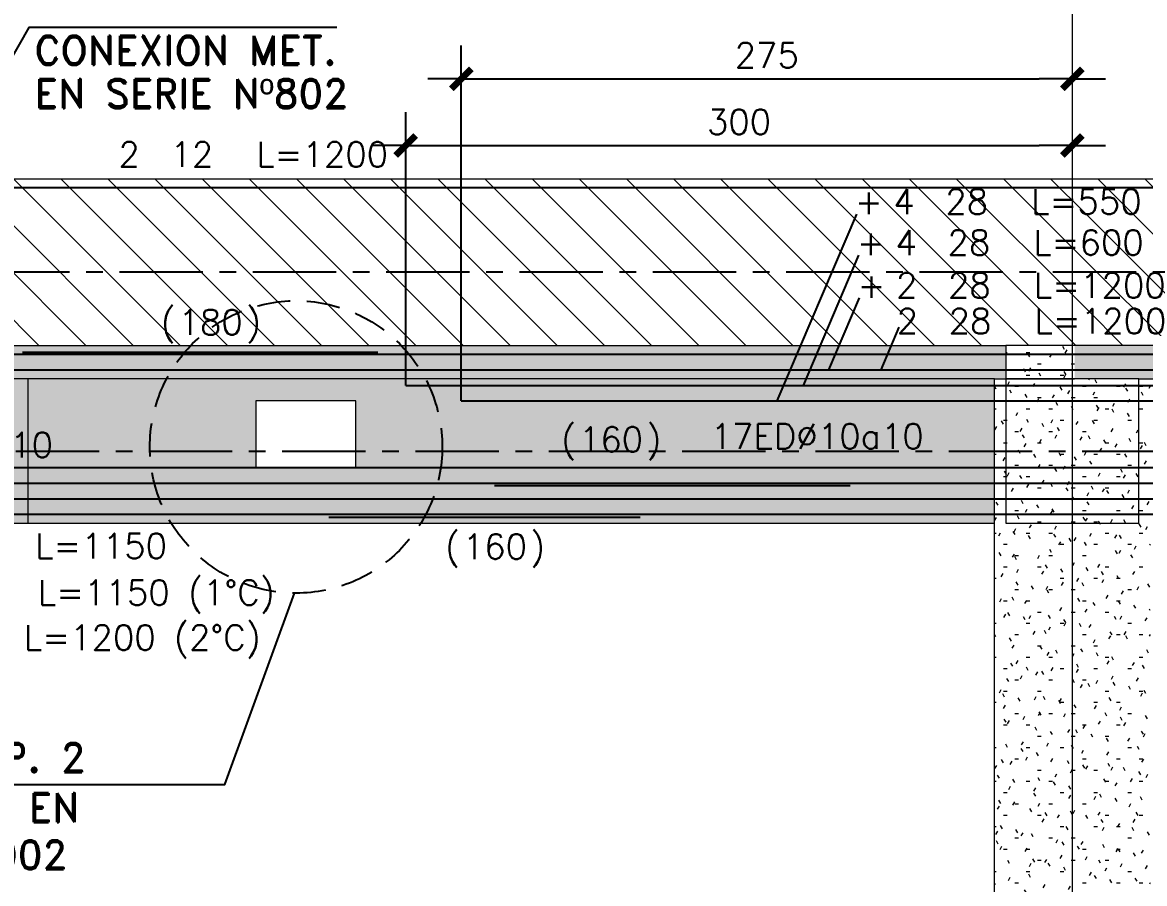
# Model space of a CAD drawing. Extents: x -58 to 5689, y 66 to 4123.
# Drawn here: x 1914 to 2419, y 3173 to 3561 of the extents above; entities that cross this region are included whole.
import ezdxf
from ezdxf.enums import TextEntityAlignment as Align
from ezdxf.xclip import XClip

# ---------------------------------------------------------------- set-up
doc = ezdxf.new("R2010")
doc.units = 0
doc.header["$LTSCALE"] = 30
doc.header["$MEASUREMENT"] = 0
doc.header["$XCLIPFRAME"] = 0
for name, pattern in [("EJE3-3'$0$CENTER", [2, 1.25, -0.25, 0.25, -0.25]), ("EJE3-3'$0$DASHED", [0.75, 0.5, -0.25]), ("EJE3-3'$0$RLE-PROYECCION", [0.71438, 0.47625, -0.23813])]:
    doc.linetypes.add(name, pattern=pattern)
doc.layers.get('0').update_dxf_attribs({"linetype": 'CONTINUOUS'})
for name, color, linetype in [("EJE3-3'$0$CORTES", 5, 'CONTINUOUS'), ("EJE3-3'$0$RLA-CONTORNOS", 3, 'CONTINUOUS'), ("EJE3-3'$0$RLA-FE", 7, 'CONTINUOUS'), ("EJE3-3'$0$RLA-TEXTOS-FE", 9, 'CONTINUOUS')]:
    doc.layers.add(name, color=color, linetype=linetype)
doc.layers.add("EJE3-3'$0$RLA-ACHURADO", color=30, linetype="EJE3-3'$0$RLE-PROYECCION", lineweight=15, transparency=0.7)
doc.layers.add("EJE3-3'$0$RLA-CONTORNO", color=30, linetype='CONTINUOUS', lineweight=15)
doc.layers.add("EJE3-3'$0$RLA-EJES", color=1, linetype='CONTINUOUS', lineweight=9)
doc.styles.add("EJE3-3'$0$RomanD", font='romand.shx', dxfattribs={"height": 31.5})
doc.styles.add("EJE3-3'$0$RomanS", font='romans.shx', dxfattribs={"height": 11.25})
doc.dimstyles.new("EJE3-3'$0$ING50", dxfattribs={"dimscale": 50, "dimtxt": 0.27, "dimasz": 0.3, "dimexe": 0, "dimexo": 0, "dimgap": 0.1, "dimtad": 1, "dimdec": 1, "dimzin": 12, "dimdsep": 46, "dimtxsty": "EJE3-3'$0$RomanS", "dimblk": "EJE3-3'$0$TICK1", "dimblk1": "EJE3-3'$0$TICK1", "dimblk2": "EJE3-3'$0$TICK1", "dimcen": 0.09, "dimclrd": 2, "dimclre": 1, "dimclrt": 3, "dimadec": 0, "dimazin": 0, "dimtfac": 1, "dimtdec": 0, "dimtix": 1, "dimtmove": 2, "dimatfit": 3, "dimldrblk": "EJE3-3'$0$TICK1", "dimfxl": 0, "dimfxlon": 1, "dimtolj": 1, "dimtzin": 0, "dimarcsym": 0})
pattern_1 = [(0, (-1824.927, -1302.188), (20.32, 5.08), [1.676, -13.564, 1.676, -13.564, -81.28]), (0, (-1824.927, -1302.188), (20.32, 5.08), [-30.48, 1.676, -28.804, 1.676, -13.564, -35.56]), (0, (-1824.927, -1302.188), (20.32, 5.08), [-76.2, 1.676, -8.484, 1.676, -23.724]), (120, (-1817.307, -1299.648), (-14.559409, 15.057636), [1.676, -13.564, 1.676, -13.564, -81.28]), (120, (-1817.307, -1299.648), (-14.559409, 15.057636), [-30.48, 1.676, -28.804, 1.676, -13.564, -35.56]), (120, (-1817.307, -1299.648), (-14.559409, 15.057636), [-76.2, 1.676, -8.484, 1.676, -23.724]), (240, (-1814.767, -1289.488), (-5.760591, -20.137636), [1.676, -13.564, 1.676, -13.564, -81.28]), (240, (-1814.767, -1289.488), (-5.760591, -20.137636), [-30.48, 1.676, -28.804, 1.676, -13.564, -35.56]), (240, (-1814.767, -1289.488), (-5.760591, -20.137636), [-76.2, 1.676, -8.484, 1.676, -23.724])]
pattern_2 = [(0, (-1824.926, -1302.188), (20.32, 5.08), [1.676, -13.564, 1.676, -13.564, -81.28]), (0, (-1824.926, -1302.188), (20.32, 5.08), [-30.48, 1.676, -28.804, 1.676, -13.564, -35.56]), (0, (-1824.926, -1302.188), (20.32, 5.08), [-76.2, 1.676, -8.484, 1.676, -23.724]), (120, (-1817.306, -1299.648), (-14.559409, 15.057636), [1.676, -13.564, 1.676, -13.564, -81.28]), (120, (-1817.306, -1299.648), (-14.559409, 15.057636), [-30.48, 1.676, -28.804, 1.676, -13.564, -35.56]), (120, (-1817.306, -1299.648), (-14.559409, 15.057636), [-76.2, 1.676, -8.484, 1.676, -23.724]), (240, (-1814.766, -1289.488), (-5.760591, -20.137636), [1.676, -13.564, 1.676, -13.564, -81.28]), (240, (-1814.766, -1289.488), (-5.760591, -20.137636), [-30.48, 1.676, -28.804, 1.676, -13.564, -35.56]), (240, (-1814.766, -1289.488), (-5.760591, -20.137636), [-76.2, 1.676, -8.484, 1.676, -23.724])]
pattern_3 = [(315, (-1824.927, -1302.188), (10.6066, 10.6066), [])]

# ---------------------------------------------------------------- blocks, each defined once
blk = doc.blocks.new('*U171')
at = {"layer": "EJE3-3'$0$RLA-FE"}
for p, q in [((0, 0), (1068.21, 0)), ((1068.21, 0), (1118.21, 0)), ((1118.21, 0), (1150, 0)), ((1150, 0), (1150, 0))]:
    blk.add_line(p, q, dxfattribs=at)
at = {"layer": "EJE3-3'$0$RLA-FE", "color": 3, "style": "EJE3-3'$0$RomanS", "flags": 8}
for tag, p in [('F=', (390.35, 7.97)), ('NUM', (404.76, 7.97))]:
    blk.add_attdef(tag, text='', height=11.25, dxfattribs=at).set_placement(p, align=Align.RIGHT)
at = {"layer": "EJE3-3'$0$RLA-FE", "color": 3, "style": "EJE3-3'$0$RomanS"}
for tag, p, flags in [('PHI', (408.66, 8.18), 14), ('DIAM', (418.51, 7.97), 12), ('MINUS', (440.53, 7.97), 13), ('MARK', (453.92, 7.97), 13), ('TEXTO_FE1', (472.06, 7.97), 8), ('TEXTO_FE2', (524.74, 7.99), 8), ('TIPO', (573.8, -75.78), 13), ('NVECES', (559.93, -94.72), 13), ('NUMFE', (563.86, -114.48), 13), ('CAPA', (572.06, -133.6), 13), ('DESPLAZA', (278.34, -151.59), 13), ('ESPACIO', (284.39, -169.95), 13), ('CANT', (298.23, -188.75), 13)]:
    blk.add_attdef(tag, p, '', height=11.25, dxfattribs=dict(at, flags=flags))
blk = doc.blocks.new('*U181')
at = {"layer": "EJE3-3'$0$RLA-FE"}
for q in [(0, 0), (1118.21, 0)]:
    blk.add_line((0, 0), q, dxfattribs=at)
at = {"layer": "EJE3-3'$0$RLA-FE", "color": 3, "style": "EJE3-3'$0$RomanS", "flags": 8}
for tag, p in [('F=', (388.66, 9.32)), ('NUM', (403.07, 9.32))]:
    blk.add_attdef(tag, text='', height=11.25, dxfattribs=at).set_placement(p, align=Align.RIGHT)
at = {"layer": "EJE3-3'$0$RLA-FE", "color": 3, "style": "EJE3-3'$0$RomanS"}
for tag, p, flags in [('PHI', (406.97, 9.54), 14), ('DIAM', (416.82, 9.32), 12), ('MINUS', (438.84, 9.32), 13), ('MARK', (452.23, 9.32), 13), ('TEXTO_FE1', (455.53, 9.32), 8), ('TEXTO_FE2', (523.06, 9.34), 8), ('TIPO', (598.8, -75.78), 13), ('NVECES', (584.93, -94.72), 13), ('NUMFE', (588.86, -114.48), 13), ('CAPA', (597.06, -133.6), 13), ('DESPLAZA', (278.34, -151.59), 13), ('ESPACIO', (284.39, -169.95), 13), ('CANT', (298.23, -188.75), 13)]:
    blk.add_attdef(tag, p, '', height=11.25, dxfattribs=dict(at, flags=flags))
blk = doc.blocks.new('*U175')
at = {"layer": "EJE3-3'$0$RLA-FE", "color": 6}
blk.add_line((0, 1), (160, 1), dxfattribs=at)
at = {"layer": "EJE3-3'$0$RLA-FE", "color": 3, "style": "EJE3-3'$0$RomanS", "flags": 8}
for tag, p in [('(', (65.66, 8.8)), (')', (103.99, 8.8)), ('EMP', (84.68, 8.8))]:
    blk.add_attdef(tag, text='', height=11.25, dxfattribs=at).set_placement(p, align=Align.CENTER)
blk = doc.blocks.new('*U182')
at = {"layer": "EJE3-3'$0$RLA-FE"}
blk.add_line((0, 0), (1118.21, 0), dxfattribs=at)
at = {"layer": "EJE3-3'$0$RLA-FE", "color": 3, "style": "EJE3-3'$0$RomanS", "flags": 8}
for tag, p in [('F=', (568.36, 32.39)), ('NUM', (582.77, 32.39))]:
    blk.add_attdef(tag, text='', height=11.25, dxfattribs=at).set_placement(p, align=Align.RIGHT)
at = {"layer": "EJE3-3'$0$RLA-FE", "color": 3, "style": "EJE3-3'$0$RomanS"}
for tag, p, flags in [('PHI', (586.67, 32.6), 14), ('DIAM', (596.52, 32.39), 12), ('MINUS', (618.54, 32.39), 13), ('MARK', (631.93, 32.39), 13), ('TEXTO_FE1', (635.23, 32.39), 8), ('TEXTO_FE2', (702.76, 32.41), 8), ('TIPO', (598.8, -75.78), 13), ('NVECES', (584.93, -94.72), 13), ('NUMFE', (588.86, -114.48), 13), ('CAPA', (597.06, -133.6), 13), ('DESPLAZA', (278.34, -151.59), 13), ('ESPACIO', (284.39, -169.95), 13), ('CANT', (298.23, -188.75), 13)]:
    blk.add_attdef(tag, p, '', height=11.25, dxfattribs=dict(at, flags=flags))
blk = doc.blocks.new('*U183')
at = {"layer": "EJE3-3'$0$RLA-FE"}
for q in [(0, 0), (518.21, 0)]:
    blk.add_line((0, 0), q, dxfattribs=at)
at = {"layer": "EJE3-3'$0$RLA-FE", "color": 3, "style": "EJE3-3'$0$RomanS", "flags": 8}
for tag, p in [('F=', (215.62, 58.65)), ('NUM', (230.03, 58.65))]:
    blk.add_attdef(tag, text='', height=11.25, dxfattribs=at).set_placement(p, align=Align.RIGHT)
at = {"layer": "EJE3-3'$0$RLA-FE", "color": 3, "style": "EJE3-3'$0$RomanS"}
for tag, p, flags in [('PHI', (233.92, 58.86), 14), ('DIAM', (243.78, 58.65), 12), ('MINUS', (265.8, 58.65), 13), ('MARK', (279.19, 58.65), 13), ('TEXTO_FE1', (282.49, 58.65), 8), ('TEXTO_FE2', (350.01, 58.66), 8), ('TIPO', (298.8, -75.78), 13), ('NVECES', (284.93, -94.72), 13), ('NUMFE', (288.86, -114.48), 13), ('CAPA', (297.06, -133.6), 13), ('DESPLAZA', (278.34, -151.59), 13), ('ESPACIO', (284.39, -169.95), 13), ('CANT', (298.23, -188.75), 13)]:
    blk.add_attdef(tag, p, '', height=11.25, dxfattribs=dict(at, flags=flags))
blk = doc.blocks.new("EJE3-3'$0$TICK1")
at = {"color": 2, "const_width": 0.2}
blk.add_lwpolyline([(-0.3, -0.3), (0.3, 0.3)], dxfattribs=at)
at = {"color": 2}
for points in [[(0, 0), (-1, 0)], [(0, 0), (1, 0)]]:
    blk.add_lwpolyline(points, dxfattribs=at)
blk = doc.blocks.new('*D147')
at = {"layer": "EJE3-3'$0$RLA-FE", "color": 2, "lineweight": -2, "transparency": 16777216}
blk.add_line((-679.52, 1273), (-409.52, 1273), dxfattribs=at)
at = {"layer": "EJE3-3'$0$RLA-FE", "color": 2, "lineweight": -2, "transparency": 16777216, "xscale": 15, "yscale": 15, "zscale": 15, "rotation": 180}
blk.add_blockref("EJE3-3'$0$TICK1", (-694.52, 1273), dxfattribs=at)
at = {"layer": "EJE3-3'$0$RLA-FE", "color": 2, "lineweight": -2, "transparency": 16777216, "xscale": 15, "yscale": 15, "zscale": 15}
blk.add_blockref("EJE3-3'$0$TICK1", (-394.52, 1273), dxfattribs=at)
at = {"layer": "EJE3-3'$0$RLA-FE", "color": 3, "transparency": 16777216, "insert": (-544.52, 1283.62), "char_height": 11.25, "attachment_point": 5, "style": "EJE3-3'$0$RomanS"}
blk.add_mtext('\\A1;300', dxfattribs=at)
blk = doc.blocks.new('*U184')
at = {"layer": "EJE3-3'$0$RLA-FE"}
for q in [(0, 0), (468.21, 0)]:
    blk.add_line((0, 0), q, dxfattribs=at)
at = {"layer": "EJE3-3'$0$RLA-FE", "color": 3, "style": "EJE3-3'$0$RomanS", "flags": 8}
for tag, p in [('F=', (189.67, 84.11)), ('NUM', (204.08, 84.11))]:
    blk.add_attdef(tag, text='', height=11.25, dxfattribs=at).set_placement(p, align=Align.RIGHT)
at = {"layer": "EJE3-3'$0$RLA-FE", "color": 3, "style": "EJE3-3'$0$RomanS"}
for tag, p, flags in [('PHI', (207.98, 84.32), 14), ('DIAM', (217.83, 84.11), 12), ('MINUS', (239.85, 84.11), 13), ('MARK', (253.24, 84.11), 13), ('TEXTO_FE1', (256.55, 84.11), 8), ('TEXTO_FE2', (324.07, 84.12), 8), ('TIPO', (273.8, -75.78), 13), ('NVECES', (259.93, -94.72), 13), ('NUMFE', (263.86, -114.48), 13), ('CAPA', (272.06, -133.6), 13), ('DESPLAZA', (278.34, -151.59), 13), ('ESPACIO', (284.39, -169.95), 13), ('CANT', (298.23, -188.75), 13)]:
    blk.add_attdef(tag, p, '', height=11.25, dxfattribs=dict(at, flags=flags))
blk = doc.blocks.new('*D148')
at = {"layer": "EJE3-3'$0$RLA-FE", "color": 2, "lineweight": -2, "transparency": 16777216}
blk.add_line((-654.52, 1303), (-409.52, 1303), dxfattribs=at)
at = {"layer": "EJE3-3'$0$RLA-FE", "color": 2, "lineweight": -2, "transparency": 16777216, "xscale": 15, "yscale": 15, "zscale": 15, "rotation": 180}
blk.add_blockref("EJE3-3'$0$TICK1", (-669.52, 1303), dxfattribs=at)
at = {"layer": "EJE3-3'$0$RLA-FE", "color": 2, "lineweight": -2, "transparency": 16777216, "xscale": 15, "yscale": 15, "zscale": 15}
blk.add_blockref("EJE3-3'$0$TICK1", (-394.52, 1303), dxfattribs=at)
at = {"layer": "EJE3-3'$0$RLA-FE", "color": 3, "transparency": 16777216, "insert": (-532.02, 1313.62), "char_height": 11.25, "attachment_point": 5, "style": "EJE3-3'$0$RomanS"}
blk.add_mtext('\\A1;275', dxfattribs=at)
blk = doc.blocks.new('*U178')
at = {"layer": "EJE3-3'$0$RLA-FE"}
for q in [(0, 0), (1068.21, 0)]:
    blk.add_line((0, 0), q, dxfattribs=at)
at = {"layer": "EJE3-3'$0$RLA-FE", "color": 3, "style": "EJE3-3'$0$RomanS", "flags": 8}
for tag, p in [('F=', (393.77, -39.97)), ('NUM', (408.18, -39.97))]:
    blk.add_attdef(tag, text='', height=11.25, dxfattribs=at).set_placement(p, align=Align.RIGHT)
at = {"layer": "EJE3-3'$0$RLA-FE", "color": 3, "style": "EJE3-3'$0$RomanS"}
for tag, p, flags in [('PHI', (412.08, -39.76), 12), ('DIAM', (421.93, -39.97), 12), ('MINUS', (443.95, -39.97), 13), ('MARK', (457.34, -39.97), 13), ('TEXTO_FE1', (460.64, -39.97), 8), ('TEXTO_FE2', (528.17, -39.95), 8), ('TIPO', (573.8, -57.92), 13), ('NVECES', (559.93, -76.86), 13), ('NUMFE', (563.86, -96.62), 13), ('CAPA', (572.06, -115.74), 13), ('DESPLAZA', (277.18, -134.17), 13), ('ESPACIO', (283.22, -152.53), 13), ('CANT', (297.06, -171.33), 13)]:
    blk.add_attdef(tag, p, '', height=11.25, dxfattribs=dict(at, flags=flags))
blk = doc.blocks.new('*U162')
at = {"layer": "EJE3-3'$0$RLA-FE"}
blk.add_line((0, 0), (1068.21, 0), dxfattribs=at)
at = {"layer": "EJE3-3'$0$RLA-FE", "color": 3, "style": "EJE3-3'$0$RomanS", "flags": 8}
for tag, p in [('F=', (390.15, -47.89)), ('NUM', (404.56, -47.89))]:
    blk.add_attdef(tag, text='', height=11.25, dxfattribs=at).set_placement(p, align=Align.RIGHT)
at = {"layer": "EJE3-3'$0$RLA-FE", "color": 3, "style": "EJE3-3'$0$RomanS"}
for tag, p, flags in [('PHI', (408.45, -47.68), 12), ('DIAM', (418.31, -47.89), 12), ('MINUS', (440.33, -47.89), 13), ('MARK', (453.72, -47.89), 13), ('TEXTO_FE1', (457.02, -47.89), 8), ('TEXTO_FE2', (524.54, -47.88), 8), ('TIPO', (573.8, -57.92), 13), ('NVECES', (559.93, -76.86), 13), ('NUMFE', (563.86, -96.62), 13), ('CAPA', (572.06, -115.74), 13), ('DESPLAZA', (277.18, -134.17), 13), ('ESPACIO', (283.22, -152.53), 13), ('CANT', (297.06, -171.33), 13)]:
    blk.add_attdef(tag, p, '', height=11.25, dxfattribs=dict(at, flags=flags))
blk = doc.blocks.new('*U163')
at = {"layer": "EJE3-3'$0$RLA-FE"}
for p, q in [((0, 0), (1068.21, 0)), ((1068.21, 0), (1118.21, 0)), ((1118.21, 0), (1150, 0)), ((1150, 0), (1150, 0))]:
    blk.add_line(p, q, dxfattribs=at)
at = {"layer": "EJE3-3'$0$RLA-FE", "color": 3, "style": "EJE3-3'$0$RomanS", "flags": 8}
for tag, p in [('F=', (778.88, -19.89)), ('NUM', (793.29, -19.89))]:
    blk.add_attdef(tag, text='', height=11.25, dxfattribs=at).set_placement(p, align=Align.RIGHT)
at = {"layer": "EJE3-3'$0$RLA-FE", "color": 3, "style": "EJE3-3'$0$RomanS"}
for tag, p, flags in [('PHI', (797.18, -19.68), 12), ('DIAM', (807.04, -19.89), 12), ('MINUS', (829.06, -19.89), 13), ('MARK', (842.45, -19.89), 13), ('TEXTO_FE1', (845.75, -19.89), 8), ('TEXTO_FE2', (913.27, -19.88), 8), ('TIPO', (573.8, -57.92), 13), ('NVECES', (559.93, -76.86), 13), ('NUMFE', (563.86, -96.62), 13), ('CAPA', (572.06, -115.74), 13), ('DESPLAZA', (277.18, -134.17), 13), ('ESPACIO', (283.22, -152.53), 13), ('CANT', (297.06, -171.33), 13)]:
    blk.add_attdef(tag, p, '', height=11.25, dxfattribs=dict(at, flags=flags))
blk = doc.blocks.new('*U78')
at = {"layer": "EJE3-3'$0$RLA-FE", "color": 6}
blk.add_line((0, -1), (140, -1), dxfattribs=at)
at = {"layer": "EJE3-3'$0$RLA-FE", "color": 3, "style": "EJE3-3'$0$RomanS", "flags": 8}
for tag, p in [('(', (55.66, -19.94)), ('EMP', (74.68, -19.94)), (')', (93.99, -19.94))]:
    blk.add_attdef(tag, text='', height=11.25, dxfattribs=at).set_placement(p, align=Align.CENTER)
blk = doc.blocks.new('*U164')
at = {"layer": "EJE3-3'$0$RLA-FE"}
for p, q in [((0, 0), (1118.21, 0)), ((1118.21, 0), (1168.21, 0)), ((1168.21, 0), (1200, 0)), ((1200, 0), (1200, 0))]:
    blk.add_line(p, q, dxfattribs=at)
at = {"layer": "EJE3-3'$0$RLA-FE", "color": 3, "style": "EJE3-3'$0$RomanS", "flags": 8}
for tag, p in [('F=', (510.43, -45.41)), ('NUM', (524.83, -45.41))]:
    blk.add_attdef(tag, text='', height=11.25, dxfattribs=at).set_placement(p, align=Align.RIGHT)
at = {"layer": "EJE3-3'$0$RLA-FE", "color": 3, "style": "EJE3-3'$0$RomanS"}
for tag, p, flags in [('PHI', (528.73, -45.2), 12), ('DIAM', (538.59, -45.41), 12), ('MINUS', (560.6, -45.41), 13), ('MARK', (574, -45.41), 13), ('TEXTO_FE1', (577.3, -45.41), 8), ('TEXTO_FE2', (644.82, -45.39), 8), ('TIPO', (598.8, -57.92), 13), ('NVECES', (584.93, -76.86), 13), ('NUMFE', (588.86, -96.62), 13), ('CAPA', (597.06, -115.74), 13), ('DESPLAZA', (277.18, -134.17), 13), ('ESPACIO', (283.22, -152.53), 13), ('CANT', (297.06, -171.33), 13)]:
    blk.add_attdef(tag, p, '', height=11.25, dxfattribs=dict(at, flags=flags))
blk = doc.blocks.new('*U180')
at = {"layer": "EJE3-3'$0$RLA-FE"}
for q in [(0, 0), (1118.21, 0)]:
    blk.add_line((0, 0), q, dxfattribs=at)
at = {"layer": "EJE3-3'$0$RLA-FE", "color": 3, "style": "EJE3-3'$0$RomanS"}
for tag, p, flags in [('TIPO', (598.8, -57.92), 13), ('PHI', (350.26, -72.68), 12), ('DIAM', (360.11, -72.89), 12), ('MINUS', (382.13, -72.89), 13), ('MARK', (395.52, -72.89), 13), ('TEXTO_FE1', (398.82, -72.89), 8), ('TEXTO_FE2', (466.34, -72.88), 8), ('NVECES', (584.93, -76.86), 13), ('NUMFE', (588.86, -96.62), 13), ('CAPA', (597.06, -115.74), 13), ('DESPLAZA', (277.18, -134.17), 13), ('ESPACIO', (283.22, -152.53), 13), ('CANT', (297.06, -171.33), 13)]:
    blk.add_attdef(tag, p, '', height=11.25, dxfattribs=dict(at, flags=flags))
at = {"layer": "EJE3-3'$0$RLA-FE", "color": 3, "style": "EJE3-3'$0$RomanS", "flags": 8}
for tag, p in [('F=', (331.95, -72.89)), ('NUM', (346.36, -72.89))]:
    blk.add_attdef(tag, text='', height=11.25, dxfattribs=at).set_placement(p, align=Align.RIGHT)
blk = doc.blocks.new('*U176')
at = {"layer": "EJE3-3'$0$RLA-FE", "color": 6}
blk.add_line((0, -1), (160, -1), dxfattribs=at)
at = {"layer": "EJE3-3'$0$RLA-FE", "color": 3, "style": "EJE3-3'$0$RomanS", "flags": 8}
for tag, p in [('(', (33.38, 14.03)), ('EMP', (52.41, 14.03)), (')', (71.72, 14.03))]:
    blk.add_attdef(tag, text='', height=11.25, dxfattribs=at).set_placement(p, align=Align.CENTER)
blk = doc.blocks.new('*U177')
at = {"layer": "EJE3-3'$0$RLA-FE"}
blk.add_line((0, 0), (1118.21, 0), dxfattribs=at)
at = {"layer": "EJE3-3'$0$RLA-FE", "color": 3, "style": "EJE3-3'$0$RomanS"}
for tag, p, flags in [('TIPO', (598.8, -57.92), 13), ('NVECES', (584.93, -76.86), 13), ('PHI', (289.64, -81.91), 12), ('DIAM', (299.49, -82.13), 12), ('MINUS', (321.51, -82.13), 13), ('MARK', (334.9, -82.13), 13), ('TEXTO_FE1', (338.2, -82.13), 8), ('TEXTO_FE2', (405.73, -82.11), 8), ('NUMFE', (588.86, -96.62), 13), ('CAPA', (597.06, -115.74), 13), ('DESPLAZA', (277.18, -134.17), 13), ('ESPACIO', (283.22, -152.53), 13), ('CANT', (297.06, -171.33), 13)]:
    blk.add_attdef(tag, p, '', height=11.25, dxfattribs=dict(at, flags=flags))
at = {"layer": "EJE3-3'$0$RLA-FE", "color": 3, "style": "EJE3-3'$0$RomanS", "flags": 8}
for tag, p in [('F=', (271.33, -82.13)), ('NUM', (285.74, -82.13))]:
    blk.add_attdef(tag, text='', height=11.25, dxfattribs=at).set_placement(p, align=Align.RIGHT)
blk = doc.blocks.new("EJE3-3'$0$A$C77AA4CF1")
at = {"layer": "EJE3-3'$0$CORTES", "color": 1, "linetype": 'Continuous'}
for points in [[(243.25, 38.09), (97.89, 38.09), (66.5, 124.27)], [(196.23, 38.09), (341.58, 38.09), (372.98, 124.27)]]:
    blk.add_lwpolyline(points, dxfattribs=at)
at = {"layer": "EJE3-3'$0$CORTES", "color": 1, "linetype": "EJE3-3'$0$DASHED"}
for centre in [(65.8, 190.07), (373.67, 190.07)]:
    blk.add_circle(centre, 65.8, dxfattribs=at)
at = {"layer": "EJE3-3'$0$CORTES", "color": 3, "style": "EJE3-3'$0$RomanD"}
for s, p in [('VER REF. TIP. 2', (138.54, 43.76)), ('DE PASADA EN', (145.85, 21.23)), ('PLANO Nº002', (153.64, 0))]:
    blk.add_text(s, height=13, dxfattribs=at).set_placement(p)
blk = doc.blocks.new('*U424')
at = {"layer": "EJE3-3'$0$RLA-FE"}
blk.add_line((0, 0), (1118.21, 0), dxfattribs=at)
at = {"layer": "EJE3-3'$0$RLA-FE", "color": 3, "style": "EJE3-3'$0$RomanS", "flags": 8}
for tag, p in [('F=', (508.44, 9.32)), ('NUM', (522.85, 9.32))]:
    blk.add_attdef(tag, text='', height=11.25, dxfattribs=at).set_placement(p, align=Align.RIGHT)
at = {"layer": "EJE3-3'$0$RLA-FE", "color": 3, "style": "EJE3-3'$0$RomanS"}
for tag, p, flags in [('PHI', (526.74, 9.54), 14), ('DIAM', (536.6, 9.32), 12), ('MINUS', (558.62, 9.32), 13), ('MARK', (572.01, 9.32), 13), ('TEXTO_FE1', (575.31, 9.32), 8), ('TEXTO_FE2', (642.83, 9.34), 8), ('TIPO', (598.8, -75.78), 13), ('NVECES', (584.93, -94.72), 13), ('NUMFE', (588.86, -114.48), 13), ('CAPA', (597.06, -133.6), 13), ('DESPLAZA', (278.34, -151.59), 13), ('ESPACIO', (284.39, -169.95), 13), ('CANT', (298.23, -188.75), 13)]:
    blk.add_attdef(tag, p, '', height=11.25, dxfattribs=dict(at, flags=flags))
blk = doc.blocks.new("EJE3-3'")
at = {"layer": "EJE3-3'$0$RLA-ACHURADO"}
h = blk.add_hatch(dxfattribs=at)
h.set_pattern_fill('RLE-N_E__2_ETAPA', color=256, style=0, pattern_type=2)
h.set_pattern_definition(pattern_3)
h.paths.add_polyline_path([(-424.52, 1183), (-388.52, 1183), (-388.52, 1258), (-888.52, 1258), (-888.52, 1183), (-429.52, 1183)], flags=0)
h = blk.add_hatch(dxfattribs=at)
h.set_pattern_fill('RLE-N_E__2_ETAPA', color=256, style=0, pattern_type=2)
h.set_pattern_definition(pattern_3)
h.paths.add_polyline_path([(-388.52, 1183), (95.48, 1183), (95.48, 1258), (-388.52, 1258)], flags=0)
h = blk.add_hatch(dxfattribs=at)
h.set_pattern_fill('SAND - DENSE', color=256, style=0, pattern_type=2)
h.set_pattern_definition(pattern_1)
h.paths.add_polyline_path([(-424.52, 1168), (-424.52, 1183), (-2429.52, 1183), (-2429.52, 1168), (-429.52, 1168)], flags=0)
h = blk.add_hatch(dxfattribs=at)
h.set_pattern_fill('SAND - DENSE', color=256, style=0, pattern_type=2)
h.set_pattern_definition(pattern_2)
h.paths.add_polyline_path([(-364.52, 1103), (-364.52, 1168), (-393.52, 1168), (-393.52, 1183), (-424.52, 1183), (-424.52, 1103)], flags=0)
h = blk.add_hatch(dxfattribs=at)
h.set_pattern_fill('SAND - DENSE', color=256, style=0, pattern_type=2)
h.set_pattern_definition(pattern_1)
h.paths.add_polyline_path([(-19.76, 1168), (604.48, 1168), (604.48, 1183), (-393.52, 1183), (-393.52, 1168)], flags=0)
h = blk.add_hatch(dxfattribs=at)
h.set_pattern_fill('SAND - DENSE', color=256, style=0, pattern_type=2)
h.set_pattern_definition(pattern_2)
h.paths.add_polyline_path([(-1072.02, 1128), (-1072.02, 1158), (-1027.02, 1158), (-1027.02, 1128)])
h.paths.add_polyline_path([(-1359.52, 1103), (-429.52, 1103), (-429.52, 1168), (-1359.52, 1168)])
h.paths.add_polyline_path([(-717.02, 1158), (-717.02, 1128), (-762.02, 1128), (-762.02, 1158)])
h = blk.add_hatch(dxfattribs=at)
h.set_pattern_fill('SAND - DENSE', color=256, style=0, pattern_type=2)
h.set_pattern_definition(pattern_1)
h.paths.add_polyline_path([(-424.52, 787), (-359.52, 787), (-359.52, 1168), (-364.52, 1168), (-364.52, 1103), (-424.52, 1103), (-424.52, 1168), (-429.52, 1168), (-429.52, 787)], flags=0)
at = {"color": 1, "linetype": "EJE3-3'$0$CENTER"}
blk.add_lwpolyline([(-1483.27, 1216.05), (2167.44, 1216.05, -0.414214), (2187.44, 1196.05), (2187.44, 1155.29, -0.414214), (2167.44, 1135.29), (-1483.27, 1135.29, -0.414214), (-1503.27, 1155.29), (-1503.27, 1196.05, -0.414214)], format="xyb", close=True, dxfattribs=at)
at = {"layer": "EJE3-3'$0$CORTES", "color": 1, "linetype": 'Continuous'}
blk.add_lwpolyline([(-725.51, 1326.08), (-864.09, 1326.08), (-926.88, 1216.05)], dxfattribs=at)
at = {"layer": "EJE3-3'$0$RLA-CONTORNO"}
for p, q in [((-888.52, 1258), (-388.52, 1258)), ((-388.52, 1258), (95.48, 1258)), ((-2429.52, 1183), (-424.52, 1183)), ((-393.52, 1183), (-424.52, 1183)), ((-424.52, 1183), (-424.52, 1103)), ((604.48, 1183), (-393.52, 1183)), ((-429.52, 1168), (-1359.52, 1168)), ((-864.52, 1168), (-864.52, 1103)), ((-429.52, 787), (-429.52, 1168)), ((-429.52, 1168), (-393.52, 1168)), ((-393.52, 1168), (-424.52, 1168)), ((-364.52, 1168), (-393.52, 1168)), ((-364.52, 1168), (575.48, 1168)), ((-364.52, 1103), (-364.52, 1168)), ((-1359.52, 1103), (-429.52, 1103)), ((-424.52, 1103), (-364.52, 1103))]:
    blk.add_line(p, q, dxfattribs=at)
blk.add_lwpolyline([(-762.02, 1128), (-717.02, 1128), (-717.02, 1158), (-762.02, 1158)], close=True, dxfattribs=at)
at = {"layer": "EJE3-3'$0$RLA-CONTORNOS", "color": 2}
for p, q in [((-491.63, 1242.11), (-527.5, 1158)), ((-490.69, 1223.65), (-515.7, 1165)), ((-490.44, 1204.39), (-504.26, 1172)), ((-472.56, 1191.23), (-480.76, 1172))]:
    blk.add_line(p, q, dxfattribs=at)
at = {"layer": "EJE3-3'$0$RLA-EJES"}
blk.add_line((-394.52, -623.27), (-394.52, 1463), dxfattribs=at)
at = {"layer": "EJE3-3'$0$RLA-FE", "color": 1}
for p, q in [((-669.52, 1158), (-669.52, 1318)), ((-694.52, 1165), (-694.52, 1288))]:
    blk.add_line(p, q, dxfattribs=at)
ref = blk.add_blockref('*U175', (-867.02, 1179))
ref.add_attrib('EMP', '180', dxfattribs={"layer": "EJE3-3'$0$RLA-FE", "color": 3, "height": 11.25, "style": "EJE3-3'$0$RomanS"}).set_placement((-782.34, 1187.8), align=Align.CENTER)
ref.add_attrib('(', '(', dxfattribs={"layer": "EJE3-3'$0$RLA-FE", "color": 3, "height": 11.25, "style": "EJE3-3'$0$RomanS"}).set_placement((-801.36, 1187.8), align=Align.CENTER)
ref.add_attrib(')', ')', dxfattribs={"layer": "EJE3-3'$0$RLA-FE", "color": 3, "height": 11.25, "style": "EJE3-3'$0$RomanS"}).set_placement((-763.02, 1187.8), align=Align.CENTER)
at = {"layer": "EJE3-3'$0$RLA-FE"}
ref = blk.add_blockref('*U424', (-1337.02, 1254), dxfattribs=at)
ref.add_attrib('DIAM', '12', (-800.42, 1263.32), dxfattribs={"color": 3, "height": 11.25, "style": "EJE3-3'$0$RomanS"})
ref.add_attrib('NUM', '2', dxfattribs={"color": 3, "height": 11.25, "style": "EJE3-3'$0$RomanS"}).set_placement((-814.17, 1263.32), align=Align.RIGHT)
ref.add_attrib('TEXTO_FE1', 'L=1200', (-761.71, 1263.32), dxfattribs={"color": 3, "height": 11.25, "style": "EJE3-3'$0$RomanS"})
ref = blk.add_blockref('*U184', (-669.52, 1158), dxfattribs=at)
ref.add_attrib('DIAM', '28', (-451.69, 1242.11), dxfattribs={"color": 3, "height": 11.25, "style": "EJE3-3'$0$RomanS"})
ref.add_attrib('NUM', '4', dxfattribs={"color": 3, "height": 11.25, "style": "EJE3-3'$0$RomanS"}).set_placement((-465.44, 1242.11), align=Align.RIGHT)
ref.add_attrib('TEXTO_FE1', 'L=550', (-412.97, 1242.11), dxfattribs={"color": 3, "height": 11.25, "style": "EJE3-3'$0$RomanS"})
ref.add_attrib('F=', '+', dxfattribs={"color": 3, "height": 11.25, "style": "EJE3-3'$0$RomanS"}).set_placement((-479.85, 1242.11), align=Align.RIGHT)
ref = blk.add_blockref('*U183', (-694.52, 1165), dxfattribs=at)
ref.add_attrib('DIAM', '28', (-450.74, 1223.65), dxfattribs={"color": 3, "height": 11.25, "style": "EJE3-3'$0$RomanS"})
ref.add_attrib('NUM', '4', dxfattribs={"color": 3, "height": 11.25, "style": "EJE3-3'$0$RomanS"}).set_placement((-464.49, 1223.65), align=Align.RIGHT)
ref.add_attrib('TEXTO_FE1', 'L=600', (-412.03, 1223.65), dxfattribs={"color": 3, "height": 11.25, "style": "EJE3-3'$0$RomanS"})
ref.add_attrib('F=', '+', dxfattribs={"color": 3, "height": 11.25, "style": "EJE3-3'$0$RomanS"}).set_placement((-478.9, 1223.65), align=Align.RIGHT)
ref = blk.add_blockref('*U182', (-1047.02, 1172), dxfattribs=at)
ref.add_attrib('DIAM', '28', (-450.5, 1204.39), dxfattribs={"color": 3, "height": 11.25, "style": "EJE3-3'$0$RomanS"})
ref.add_attrib('NUM', '2', dxfattribs={"color": 3, "height": 11.25, "style": "EJE3-3'$0$RomanS"}).set_placement((-464.25, 1204.39), align=Align.RIGHT)
ref.add_attrib('TEXTO_FE1', 'L=1200', (-411.79, 1204.39), dxfattribs={"color": 3, "height": 11.25, "style": "EJE3-3'$0$RomanS"})
ref.add_attrib('F=', '+', dxfattribs={"color": 3, "height": 11.25, "style": "EJE3-3'$0$RomanS"}).set_placement((-478.66, 1204.39), align=Align.RIGHT)
for name, p in [('*U171', (-1837.02, 1179)), ('*U164', (-1694.52, 1121)), ('*U180', (-654.52, 1121)), ('*U178', (-717.02, 1107))]:
    blk.add_blockref(name, p, dxfattribs=at)
ref = blk.add_blockref('*U181', (-867.02, 1179), dxfattribs=at)
ref.add_attrib('DIAM', '28', (-450.2, 1188.32), dxfattribs={"color": 3, "height": 11.25, "style": "EJE3-3'$0$RomanS"})
ref.add_attrib('NUM', '2', dxfattribs={"color": 3, "height": 11.25, "style": "EJE3-3'$0$RomanS"}).set_placement((-463.95, 1188.32), align=Align.RIGHT)
ref.add_attrib('TEXTO_FE1', 'L=1200', (-411.49, 1188.32), dxfattribs={"color": 3, "height": 11.25, "style": "EJE3-3'$0$RomanS"})
ref = blk.add_blockref('*U176', (-654.52, 1121), dxfattribs=at)
ref.add_attrib('EMP', '160', dxfattribs={"color": 3, "height": 11.25, "style": "EJE3-3'$0$RomanS"}).set_placement((-602.11, 1135.03), align=Align.CENTER)
ref.add_attrib('(', '(', dxfattribs={"color": 3, "height": 11.25, "style": "EJE3-3'$0$RomanS"}).set_placement((-621.14, 1135.03), align=Align.CENTER)
ref.add_attrib(')', ')', dxfattribs={"color": 3, "height": 11.25, "style": "EJE3-3'$0$RomanS"}).set_placement((-582.8, 1135.03), align=Align.CENTER)
ref = blk.add_blockref('*U177', (-1204.52, 1128), dxfattribs=at)
ref.add_attrib('TEXTO_FE1', 'L=1200', (-866.31, 1045.87), dxfattribs={"color": 3, "height": 11.25, "style": "EJE3-3'$0$RomanS"})
ref.add_attrib('TEXTO_FE2', '(2°C)', (-798.79, 1045.89), dxfattribs={"color": 3, "height": 11.25, "style": "EJE3-3'$0$RomanS"})
ref = blk.add_blockref('*U162', (-1317.02, 1114), dxfattribs=at)
ref.add_attrib('TEXTO_FE1', 'L=1150', (-860, 1066.11), dxfattribs={"color": 3, "height": 11.25, "style": "EJE3-3'$0$RomanS"})
ref.add_attrib('TEXTO_FE2', '(1°C)', (-792.48, 1066.12), dxfattribs={"color": 3, "height": 11.25, "style": "EJE3-3'$0$RomanS"})
ref = blk.add_blockref('*U163', (-1707.02, 1107), dxfattribs=at)
ref.add_attrib('TEXTO_FE1', 'L=1150', (-861.27, 1087.11), dxfattribs={"color": 3, "height": 11.25, "style": "EJE3-3'$0$RomanS"})
ref = blk.add_blockref('*U78', (-729.08, 1106.75), dxfattribs=at)
ref.add_attrib('EMP', '160', dxfattribs={"color": 3, "height": 11.25, "style": "EJE3-3'$0$RomanS"}).set_placement((-654.4, 1086.81), align=Align.CENTER)
ref.add_attrib('(', '(', dxfattribs={"color": 3, "height": 11.25, "style": "EJE3-3'$0$RomanS"}).set_placement((-673.43, 1086.81), align=Align.CENTER)
ref.add_attrib(')', ')', dxfattribs={"color": 3, "height": 11.25, "style": "EJE3-3'$0$RomanS"}).set_placement((-635.09, 1086.81), align=Align.CENTER)
at = {"layer": "EJE3-3'$0$RLA-TEXTOS-FE"}
blk.add_blockref("EJE3-3'$0$A$C77AA4CF1", (-1117.56, 947.21), dxfattribs=at)
at = {"layer": "EJE3-3'$0$CORTES", "color": 3, "style": "EJE3-3'$0$RomanD"}
for s, p in [('CONEXION MET.', (-861.54, 1309.31)), ('EN SERIE Nº802', (-861.54, 1289.85))]:
    blk.add_text(s, height=13, dxfattribs=at).set_placement(p)
at = {"layer": "EJE3-3'$0$RLA-TEXTOS-FE", "color": 9, "style": "EJE3-3'$0$RomanS"}
for s, p in [('17ED%%C10a10', (-509.34, 1136.46)), ('L:3+3%%C10', (-890.14, 1132.57))]:
    blk.add_text(s, height=11.25, dxfattribs=at).set_placement(p, align=Align.CENTER)
at = {"layer": "EJE3-3'$0$RLA-FE"}
for p1, p2, distance, picture, middle in [((-669.52, 1158), (-394.52, 1158), 145, '*D148', (-532.02, 1313.62)), ((-694.52, 1165), (-394.52, 1165), 108, '*D147', (-544.52, 1283.62))]:
    dim = blk.add_aligned_dim(p1=p1, p2=p2, distance=distance, dimstyle="EJE3-3'$0$ING50", dxfattribs=at)
    dim.commit()
    dim.dimension.update_dxf_attribs({"geometry": picture, "text_midpoint": middle})

msp = doc.modelspace()

# ---------------------------------------------------------------- block references
ref = msp.add_blockref("EJE3-3'", (2781.39, 2232.23))
XClip(ref).set_block_clipping_path([(-2788.1086663077, -1277.6573373718), (2905.5071213075, 1601.8318238069)])

doc.saveas('drawing.dxf')
